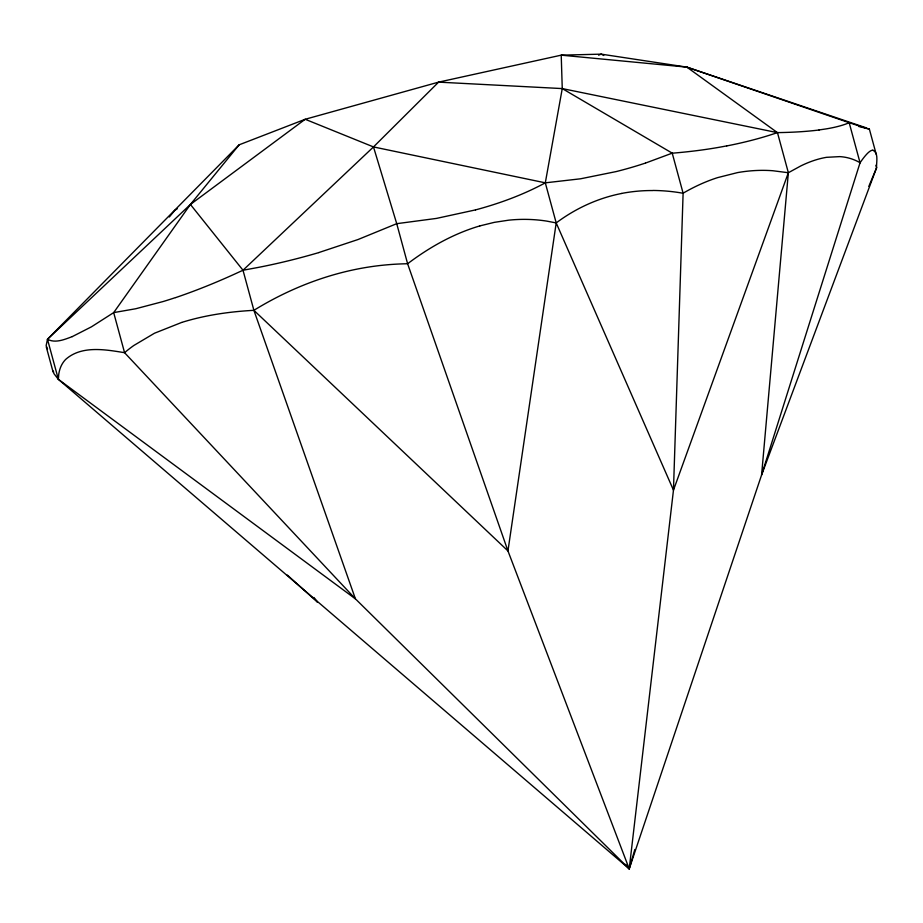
<?xml version="1.0" encoding="UTF-8"?>
<svg xmlns="http://www.w3.org/2000/svg" width="923" height="923" viewBox="0 0 923 923"><rect width="100%" height="100%" fill="white"/><g stroke="black" fill="none" stroke-linecap="round" stroke-linejoin="round"><path stroke-width="1.38" d="M47.558 349.032L46.15 345.606L47.477 339.272L239.149 144.819L305.19 119.275L438.598 82.135L562.257 88.585L672.221 153.149L683.112 193.219L673.467 490.148L629.221 868.855L58.368 379.341L53.88 373.573L53.338 371.058M239.149 144.819L190.415 204.456L243.003 270.243L253.894 310.324L355.413 598.854L58.368 379.341L58.737 374.484A131.666 55.345 40.7 0 1 65.706 359.382C81.697 345.225 105.349 349.575 124.57 352.69L355.413 598.854L629.221 868.855L761.59 474.976L860.051 162.76L849.172 122.69L686.885 67.137L601.231 54.145L561.219 55.161L438.598 82.135L373.492 146.93L243.003 270.243L234.35 274.212A546.404 249.187 -43.6 0 1 175.589 297.621M860.063 162.736A281.192 112.352 -72.6 0 0 839.745 156.622L826.512 157.325A352.759 140.942 -72.6 0 0 800.656 166.002L788.357 172.728L673.467 490.148L556.2 222.916L545.308 182.835L562.257 88.585L561.219 55.161L686.885 67.137L777.466 132.647L788.357 172.728L761.59 474.976L876.596 167.755C876.181 162.413 878.973 153.056 872.927 150.23M621.525 193.495C597.862 198.11 575.479 208.506 556.2 222.916L507.95 550.927L629.221 868.855L634.839 849.506M868.82 186.377L876.596 167.755L875.915 165.252M645.396 163.106L640.135 164.802A307.936 133.904 3.1 0 1 616.137 171.586L580.544 178.797L545.308 182.835L373.492 146.93L305.19 119.275L190.415 204.456L113.679 312.609L91.458 326.823L72.329 336.583M169.324 216.974L174.816 210.34L177.239 208.794M58.368 379.341L47.477 339.272L190.415 204.456M182.016 322.335C205.298 315.101 229.596 311.651 253.894 310.324C293.976 285.611 339.445 269.055 386.495 264.866A259.998 209.383 23 0 1 407.608 263.747C429.38 247.306 453.574 233.623 479.856 225.904M545.308 182.835C523.295 194.741 499.655 203.429 475.507 209.902M672.221 153.149L645.639 163.025M72.294 336.607C64.633 339.445 55.357 343.541 47.477 339.272M598.589 55.161L601.231 54.145L603.757 55.495M181.681 322.439L154.487 333.226L133.835 345.479A258.371 177.366 34.2 0 0 124.57 352.69L113.679 312.609L135.762 308.744L163.14 301.533A468.146 213.501 -43.6 0 0 175.301 297.656M318.816 252.556L358.02 239.53L396.728 223.678L436.487 218.405L475.426 209.925M479.937 225.881L494.347 222.351L508.723 220.17A131.666 115.317 -10.4 0 1 546.785 221.116L556.2 222.916M726.839 145.903L730.139 145.257A575.502 180.435 12.1 0 0 777.397 132.612A575.502 111.66 16.3 0 0 819.128 129.981M243.003 270.243L257.032 267.658A541.074 296.029 -34.8 0 0 318.793 252.602M819.059 129.947L825.704 128.966A444.69 86.277 16.3 0 0 849.241 122.713M866.939 128.435L869.374 129.105L876.204 154.256M788.357 172.728L772.886 170.743A352.759 204.456 -68.9 0 0 737.592 172.589L717.552 177.643A281.192 162.979 -68.9 0 0 683.101 193.195M858.609 126.439L869.351 129.082M562.257 88.585L777.466 132.647M849.172 122.69L861.471 126.705A307.936 1.269 18.8 0 0 866.87 128.412M686.885 67.137L865.705 127.674M287.318 575.075L317.35 602.05L313.901 597.446M253.894 310.324L507.95 550.927L407.608 263.747L396.728 223.678L373.492 146.93M625.644 864.343L629.221 868.855M46.3 347.013L53.119 372.107M860.04 162.806A264.255 30.297 -72.5 0 1 867.32 153.553A208.806 23.94 -72.5 0 1 872.881 150.172M726.759 145.869A453.112 142.061 12.1 0 1 672.313 153.195M652.919 190.461A264.255 200.337 -55.6 0 1 683.089 193.265M621.537 193.438A208.806 158.294 -55.6 0 1 652.619 190.553"/></g></svg>
